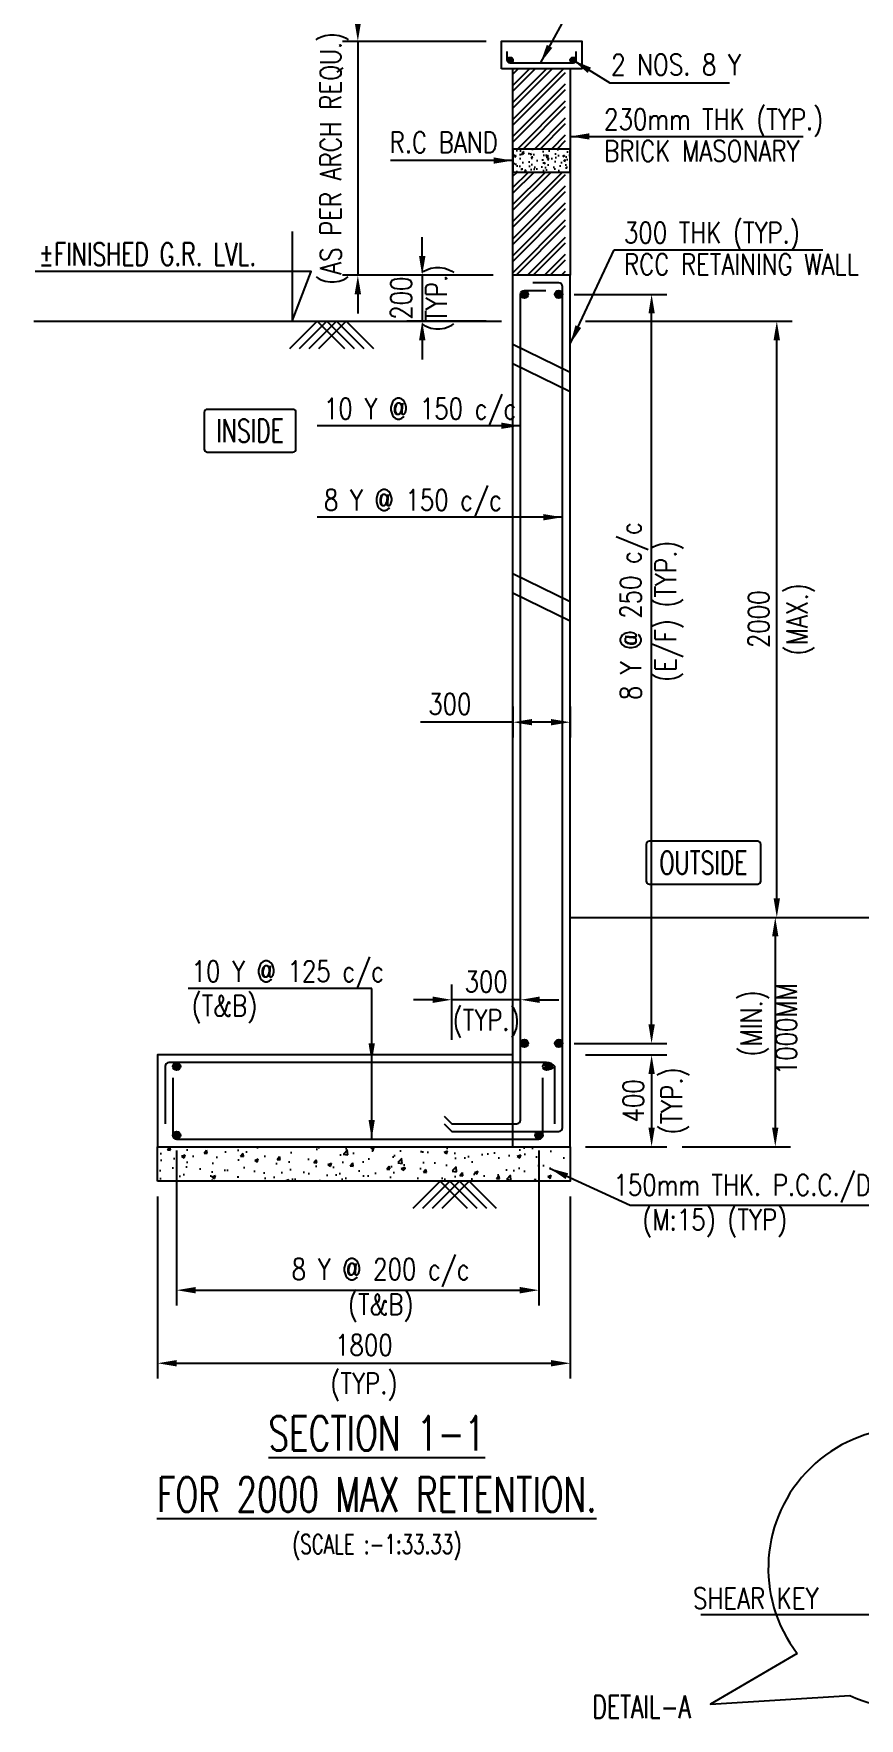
# Model space of a CAD drawing. Extents: x -69352 to 1013721, y -547461 to -186867.
# Drawn here: x 662620 to 673421, y -308104 to -286067 of the extents above; entities that cross this region are included whole.
import ezdxf
from ezdxf.enums import TextEntityAlignment as Align
from ezdxf.lldxf.tags import DXFTag

# ---------------------------------------------------------------- set-up
doc = ezdxf.new("R2010")
doc.units = 0
doc.header["$LTSCALE"] = 500
doc.header["$MEASUREMENT"] = 0
doc.header["$PDMODE"] = 35
doc.header["$PDSIZE"] = -15
doc.layers.get('DEFPOINTS').update_dxf_attribs({"color": 4})
for name, color, linetype in [('NO. BEAM', 3, 'Continuous'), ('S- PILE CAP', 4, 'Continuous'), ('S-COLUMN', 1, 'Continuous'), ('S-CONCRET LINE', 4, 'Continuous'), ('S-DIM-1', 5, 'Continuous'), ('S-FOOTING', 4, 'Continuous'), ('S-HATCH', 253, 'Continuous'), ('S-LEVEL SECTION', 3, 'Continuous'), ('S-PCC', 9, 'Continuous'), ('S-REINFORCEMENT', 6, 'Continuous'), ('S-RETAINING WALL', 6, 'Continuous'), ('S-TEXT', 2, 'Continuous'), ('S-TEXT-1', 4, 'Continuous'), ('S-TEXT-1 @ 1', 4, 'Continuous'), ('S-TITIL', 6, 'Continuous'), ('TITLE', 4, 'Continuous')]:
    doc.layers.add(name, color=color, linetype=linetype)
doc.layers.add('RIDE-PROFILE', color=8, linetype='Continuous', lineweight=25)
doc.styles.add('ROMANS', font='simplex.shx', dxfattribs={"width": 0.8, "height": 275})
tags = doc.linetypes.add('HIDDEN', pattern=[0.375, 0.25, -0.125]).pattern_tags.tags
tags[6:7] = [DXFTag(74, 4), DXFTag(75, 0), DXFTag(340, '0'), DXFTag(46, 1.0), DXFTag(50, 0.0), DXFTag(44, 0.0), DXFTag(45, 0.0)]
tags[4:5] = [DXFTag(74, 4), DXFTag(75, 0), DXFTag(340, '0'), DXFTag(46, 1.0), DXFTag(50, 0.0), DXFTag(44, 0.0), DXFTag(45, 0.0)]
doc.dimstyles.new('dim100', dxfattribs={"dimtxt": 250, "dimasz": 250, "dimexe": 200, "dimexo": 200, "dimgap": 100, "dimtad": 1, "dimdec": 0, "dimzin": 0, "dimdsep": 46, "dimtxsty": 'ROMANS', "dimcen": 0, "dimclrd": 5, "dimclre": 5, "dimclrt": 4, "dimadec": 0, "dimazin": 0, "dimtfac": 1, "dimtdec": 0, "dimtix": 1, "dimtofl": 0, "dimtmove": 2, "dimatfit": 3, "dimfxl": 0, "dimtolj": 1, "dimtzin": 0, "dimlwd": -1, "dimlwe": -1, "dimarcsym": 0})
doc.dimstyles.new('dim33.33', dxfattribs={"dimtxt": 250, "dimasz": 250, "dimexe": 200, "dimexo": 200, "dimgap": 100, "dimtad": 1, "dimdec": 0, "dimlfac": 0.333331, "dimzin": 0, "dimdsep": 46, "dimtxsty": 'ROMANS', "dimcen": 0, "dimclrd": 5, "dimclre": 5, "dimclrt": 4, "dimadec": 0, "dimazin": 0, "dimtfac": 1, "dimtdec": 0, "dimtix": 1, "dimtofl": 0, "dimtmove": 2, "dimatfit": 3, "dimfxl": 0, "dimtolj": 1, "dimtzin": 0, "dimlwd": -1, "dimlwe": -1, "dimarcsym": 0})

# ---------------------------------------------------------------- blocks, each defined once
blk = doc.blocks.new('*D292')
at = {"layer": 'DEFPOINTS', "color": 0}
for p in [(669490, -289477), (670704, -289477), (669490, -299277)]:
    blk.add_point(p, dxfattribs=at)
at = {"layer": 'S-DIM-1', "color": 5}
for p, q in [((669690, -289477), (670904, -289477)), ((669690, -299277), (670904, -299277))]:
    blk.add_line(p, q, dxfattribs=at)
at = {"layer": 'S-DIM-1', "color": 5, "lineweight": -3}
blk.add_line((670704, -299027), (670704, -289727), dxfattribs=at)
at = {"layer": 'S-DIM-1', "color": 5}
for points in [[(670746, -289727), (670663, -289727), (670704, -289477)], [(670663, -299027), (670746, -299027), (670704, -299277)]]:
    blk.add_solid(points, dxfattribs=at)
at = {"layer": 'S-DIM-1', "color": 4, "insert": (670704, -293621), "char_height": 275, "attachment_point": 5, "rotation": 90, "style": 'ROMANS'}
blk.add_mtext('\\A1;{8 Y @ 250 c/c\\P(E/F) (TYP.)}', dxfattribs=at)
blk = doc.blocks.new('*D293')
at = {"layer": 'DEFPOINTS', "color": 0}
for p in [(669640, -299427), (669640, -300627), (670704, -300627)]:
    blk.add_point(p, dxfattribs=at)
at = {"layer": 'S-DIM-1', "color": 5}
for p, q in [((669840, -299427), (670904, -299427)), ((669840, -300627), (670904, -300627))]:
    blk.add_line(p, q, dxfattribs=at)
at = {"layer": 'S-DIM-1', "color": 5, "lineweight": -3}
blk.add_line((670704, -299677), (670704, -300377), dxfattribs=at)
at = {"layer": 'S-DIM-1', "color": 5}
for points in [[(670746, -299677), (670663, -299677), (670704, -299427)], [(670663, -300377), (670746, -300377), (670704, -300627)]]:
    blk.add_solid(points, dxfattribs=at)
at = {"layer": 'S-DIM-1', "color": 4, "char_height": 275, "attachment_point": 5, "rotation": 90, "style": 'ROMANS'}
for s, insert in [('(TYP.)', (671014, -300027)), ('\\A1;400', (670467, -300027))]:
    blk.add_mtext(s, dxfattribs=dict(at, insert=insert))
blk = doc.blocks.new('*D294')
at = {"layer": 'DEFPOINTS', "color": 0}
for p in [(664490, -300477), (669230, -300477), (669230, -302504)]:
    blk.add_point(p, dxfattribs=at)
at = {"layer": 'S-DIM-1', "color": 5}
for p, q in [((664490, -300677), (664490, -302704)), ((669230, -300677), (669230, -302704)), ((664740, -302504), (668980, -302504))]:
    blk.add_line(p, q, dxfattribs=at)
for points in [[(664740, -302462), (664740, -302546), (664490, -302504)], [(668980, -302546), (668980, -302462), (669230, -302504)]]:
    blk.add_solid(points, dxfattribs=at)
at = {"layer": 'S-DIM-1', "color": 4, "insert": (667160, -302504), "char_height": 275, "attachment_point": 5, "style": 'ROMANS'}
blk.add_mtext('\\A1;8 Y @ 200 c/c\\P(T&B)', dxfattribs=at)
blk = doc.blocks.new('*D295')
at = {"layer": 'DEFPOINTS', "color": 0}
for p in [(664240, -301077), (669640, -301077), (669640, -303460)]:
    blk.add_point(p, dxfattribs=at)
at = {"layer": 'S-DIM-1', "color": 5}
for p, q in [((664240, -301277), (664240, -303660)), ((669640, -301277), (669640, -303660)), ((664490, -303460), (669390, -303460))]:
    blk.add_line(p, q, dxfattribs=at)
for points in [[(664490, -303418), (664490, -303501), (664240, -303460)], [(669390, -303501), (669390, -303418), (669640, -303460)]]:
    blk.add_solid(points, dxfattribs=at)
at = {"layer": 'S-DIM-1', "color": 4, "char_height": 275, "attachment_point": 5, "style": 'ROMANS'}
for s, insert in [('\\A1;1800', (666940, -303222)), ('(TYP.)', (666940, -303769))]:
    blk.add_mtext(s, dxfattribs=dict(at, insert=insert))
blk = doc.blocks.new('*D296')
at = {"layer": 'DEFPOINTS', "color": 0}
for p in [(669640, -289827), (672342, -289827), (671849, -297627)]:
    blk.add_point(p, dxfattribs=at)
at = {"layer": 'S-DIM-1', "color": 5}
for p, q in [((669840, -289827), (672542, -289827)), ((672049, -297627), (672542, -297627))]:
    blk.add_line(p, q, dxfattribs=at)
at = {"layer": 'S-DIM-1', "color": 5, "lineweight": -3}
blk.add_line((672342, -297377), (672342, -290077), dxfattribs=at)
at = {"layer": 'S-DIM-1', "color": 5}
for points in [[(672384, -290077), (672300, -290077), (672342, -289827)], [(672300, -297377), (672384, -297377), (672342, -297627)]]:
    blk.add_solid(points, dxfattribs=at)
at = {"layer": 'S-DIM-1', "color": 4, "char_height": 275, "attachment_point": 5, "rotation": 90, "style": 'ROMANS'}
for s, insert in [('(MAX.)}', (672652, -293727)), ('\\A1;{2000', (672105, -293727))]:
    blk.add_mtext(s, dxfattribs=dict(at, insert=insert))
blk = doc.blocks.new('*D297')
at = {"layer": 'DEFPOINTS', "color": 0}
for p in [(668830, -289227), (667703, -289827), (668740, -289827)]:
    blk.add_point(p, dxfattribs=at)
at = {"layer": 'S-DIM-1', "color": 5, "lineweight": -3}
for p, q in [((667703, -288977), (667703, -288727)), ((667703, -289227), (667703, -289827)), ((667703, -290077), (667703, -290327))]:
    blk.add_line(p, q, dxfattribs=at)
at = {"layer": 'S-DIM-1', "color": 5}
for p, q in [((668630, -289227), (667503, -289227)), ((668540, -289827), (667503, -289827))]:
    blk.add_line(p, q, dxfattribs=at)
for points in [[(667662, -288977), (667745, -288977), (667703, -289227)], [(667745, -290077), (667662, -290077), (667703, -289827)]]:
    blk.add_solid(points, dxfattribs=at)
at = {"layer": 'S-DIM-1', "color": 4, "insert": (667703, -289527), "char_height": 275, "attachment_point": 5, "rotation": 90, "style": 'ROMANS'}
blk.add_mtext('\\A1;200\\P(TYP.)', dxfattribs=at)
blk = doc.blocks.new('*D298')
at = {"layer": 'DEFPOINTS', "color": 0}
for p in [(668090, -298705), (668090, -299427), (668990, -299300)]:
    blk.add_point(p, dxfattribs=at)
at = {"layer": 'S-DIM-1', "color": 5}
for p, q in [((668090, -299227), (668090, -298505)), ((668990, -299100), (668990, -298505))]:
    blk.add_line(p, q, dxfattribs=at)
at = {"layer": 'S-DIM-1', "color": 5, "lineweight": -3}
for p, q in [((667840, -298705), (667590, -298705)), ((668990, -298705), (668090, -298705)), ((669240, -298705), (669490, -298705))]:
    blk.add_line(p, q, dxfattribs=at)
at = {"layer": 'S-DIM-1', "color": 5}
for points in [[(667840, -298746), (667840, -298663), (668090, -298705)], [(669240, -298663), (669240, -298746), (668990, -298705)]]:
    blk.add_solid(points, dxfattribs=at)
at = {"layer": 'S-DIM-1', "color": 4, "char_height": 275, "attachment_point": 5, "style": 'ROMANS'}
for s, insert in [('\\A1;300', (668540, -298467)), ('(TYP.)', (668540, -299014))]:
    blk.add_mtext(s, dxfattribs=dict(at, insert=insert))
blk = doc.blocks.new('*D299')
at = {"layer": 'DEFPOINTS', "color": 0}
for p in [(668740, -286167), (666861, -289227), (668830, -289227)]:
    blk.add_point(p, dxfattribs=at)
at = {"layer": 'S-DIM-1', "color": 5, "lineweight": -3}
for p, q in [((666861, -285917), (666861, -285667)), ((666861, -286167), (666861, -289227)), ((666861, -289477), (666861, -289727))]:
    blk.add_line(p, q, dxfattribs=at)
at = {"layer": 'S-DIM-1', "color": 5}
for p, q in [((668540, -286167), (666661, -286167)), ((668630, -289227), (666661, -289227))]:
    blk.add_line(p, q, dxfattribs=at)
for points in [[(666819, -285917), (666903, -285917), (666861, -286167)], [(666903, -289477), (666819, -289477), (666861, -289227)]]:
    blk.add_solid(points, dxfattribs=at)
at = {"layer": 'S-DIM-1', "color": 4, "insert": (666552, -287697), "char_height": 275, "attachment_point": 5, "rotation": 90, "style": 'ROMANS'}
blk.add_mtext('\\A1;(AS PER ARCH REQU.)', dxfattribs=at)
blk = doc.blocks.new('*D302')
at = {"layer": 'DEFPOINTS', "color": 0}
for p in [(671794, -297627), (670904, -300627), (672322, -300627)]:
    blk.add_point(p, dxfattribs=at)
at = {"layer": 'S-DIM-1', "color": 5}
for p, q in [((671994, -297627), (672522, -297627)), ((671104, -300627), (672522, -300627))]:
    blk.add_line(p, q, dxfattribs=at)
at = {"layer": 'S-DIM-1', "color": 5, "lineweight": -3}
blk.add_line((672322, -297877), (672322, -300377), dxfattribs=at)
at = {"layer": 'S-DIM-1', "color": 5}
for points in [[(672363, -297877), (672280, -297877), (672322, -297627)], [(672280, -300377), (672363, -300377), (672322, -300627)]]:
    blk.add_solid(points, dxfattribs=at)
at = {"layer": 'S-DIM-1', "color": 4, "insert": (672236, -299088), "char_height": 275, "attachment_point": 5, "rotation": 90, "style": 'ROMANS'}
blk.add_mtext('\\A1; (MIN.)\\P1000MM ', dxfattribs=at)
blk = doc.blocks.new('*D336')
at = {"layer": 'DEFPOINTS', "color": 0}
for p in [(668890, -294669), (669640, -294669), (668890, -295074)]:
    blk.add_point(p, dxfattribs=at)
at = {"layer": 'S-DIM-1', "color": 5, "lineweight": -3}
for p, q in [((668890, -295074), (667682, -295074)), ((669390, -295074), (669140, -295074))]:
    blk.add_line(p, q, dxfattribs=at)
at = {"layer": 'S-DIM-1', "color": 5}
for p, q in [((668890, -294869), (668890, -295274)), ((669640, -294869), (669640, -295274))]:
    blk.add_line(p, q, dxfattribs=at)
for points in [[(669140, -295032), (669140, -295115), (668890, -295074)], [(669390, -295115), (669390, -295032), (669640, -295074)]]:
    blk.add_solid(points, dxfattribs=at)
at = {"layer": 'S-DIM-1', "color": 4, "insert": (668065, -294836), "char_height": 275, "attachment_point": 5, "style": 'ROMANS'}
blk.add_mtext('\\A1;300', dxfattribs=at)

msp = doc.modelspace()

# ---------------------------------------------------------------- hatches: boundary and pattern name
at = {"layer": 'S-HATCH'}
h = msp.add_hatch(dxfattribs=at)
h.set_pattern_fill('ANSI32', color=256, scale=420, style=0)
h.set_pattern_definition([(45, (-8022307.7, 111577.09), (-111.369318, 111.369318), []), (45, (-8022233.46, 111577.09), (-111.369318, 111.369318), [])])
h.paths.add_polyline_path([(668889.588, -287576.53), (669579.588, -287576.53), (669579.588, -286526.53), (668889.588, -286526.53)])
h.paths.add_polyline_path([(669579.588, -287876.53), (668889.588, -287876.53), (668889.588, -289226.53), (669579.588, -289226.53)])
at = {"layer": 'S-PCC', "linetype": 'ByBlock'}
h = msp.add_hatch(dxfattribs=at)
h.set_pattern_fill('AR-CONC,_O', color=256, scale=30)
h.set_pattern_definition([(50, (-17654511.87, 1122263.4), (215.1780548, -18.8256405), [22.5, -247.5]), (355, (-17654511.87, 1122263.4), (-41.6254, 225.65764), [18, -198]), (100.4514445, (-17654493.94, 1122261.83), (173.552654, 206.8319973), [19.1220576, -210.3426336]), (46.1842, (-17654511.87, 1122323.4), (320.1723992, -49.6557842), [33.75, -371.25]), (96.6356355, (-17654485.2, 1122319.26), (280.3985837, 292.23558), [28.6831026, -315.514128]), (351.184164, (-17654511.87, 1122323.4), (280.3985835, 292.23558), [27, -297.0000003]), (21, (-17654481.87, 1122308.4), (179.0721156, -120.7856672), [22.5, -247.5]), (326, (-17654481.87, 1122308.4), (72.9945996, 217.5450135), [18, -198]), (71.4514447, (-17654466.95, 1122298.34), (252.066713, 96.7593458), [19.122057, -210.3426336]), (37.5, (-17654511.87, 1122263.4), (3.6479566, 99.86815615), [0, -195.6, 0, -201, 0, -198.75]), (7.5, (-17654511.87, 1122263.4), (78.92086123, 118.32351356), [0, -114.6, 0, -191.1, 0, -75.75]), (327.5, (-17654578.77, 1122263.4), (160.14673085, -6.76646152), [0, -75, 0, -234, 0, -310.5]), (317.5, (-17654608.77, 1122263.4), (174.9558508, 30.0314947), [0, -97.5, 0, -155.4, 0, -220.5])])
h.paths.add_polyline_path([(668889.588, -287576.53), (668889.588, -287876.53), (669639.588, -287876.53), (669639.588, -287576.53)])
h = msp.add_hatch(dxfattribs=at)
h.set_pattern_fill('AR-CONC,_O', color=256, scale=66.666667)
h.set_pattern_definition([(50, (-16432627.84, 110700.7), (478.173455, -41.834757), [50, -550]), (355, (-16432627.84, 110700.7), (-92.500889, 501.461422), [40, -440]), (100.4514445, (-16432588, 110697.2), (385.672564, 459.626661), [42.493461, -467.428075]), (46.1842, (-16432627.84, 110834), (711.49422, -110.346187), [75, -825]), (96.6356355, (-16432568.55, 110824.8), (623.107964, 649.4124), [63.740228, -701.142507]), (351.184164, (-16432627.84, 110834), (623.107963, 649.4124), [60, -660]), (21, (-16432561.17, 110800.7), (397.938035, -268.412594), [50, -550]), (326, (-16432561.17, 110800.7), (162.210221, 483.433363), [40, -440]), (71.4514447, (-16432528, 110778.3), (560.148251, 215.020769), [42.49346, -467.428075]), (37.5, (-16432627.84, 110700.69), (8.1065702, 221.9292359), [0, -434.6666667, 0, -446.6666667, 0, -441.6666667]), (7.5, (-16432627.84, 110700.7), (175.3796916, 262.9411413), [0, -254.6666667, 0, -424.6666667, 0, -168.3333333]), (327.5, (-16432776.5, 110700.69), (355.8816241, -15.0365812), [0, -166.6666667, 0, -520, 0, -690]), (317.5, (-16432843.17, 110700.7), (388.7907796, 66.736655), [0, -216.6666667, 0, -345.3333333, 0, -490])])
h.paths.add_polyline_path([(664239.588, -301076.53), (664239.588, -300626.53), (669639.588, -300626.53), (669639.588, -301076.53)])

# ---------------------------------------------------------------- linework, layer by layer
at = {"color": 1}
msp.add_line((669639.588, -297626.53, -8.324), (675124.872, -297626.53, -8.324), dxfattribs=at)
at = {"layer": 'NO. BEAM', "color": 7, "elevation": -8.324}
for points in [[(666011.006, -290981.592), (664891.006, -290981.592, 0.414213562), (664851.006, -291021.592), (664851.006, -291501.592, 0.414213562), (664891.006, -291541.592), (666011.006, -291541.592, 0.414213562), (666051.006, -291501.592), (666051.006, -291021.592, 0.414213562)], [(672092.135, -296632.182), (670672.135, -296632.182, 0.414213562), (670632.135, -296672.182), (670632.135, -297152.182, 0.414213562), (670672.135, -297192.182), (672092.135, -297192.182, 0.414213562), (672132.135, -297152.182), (672132.135, -296672.182, 0.414213562)]]:
    msp.add_lwpolyline(points, format="xyb", close=True, dxfattribs=at)
at = {"layer": 'RIDE-PROFILE', "color": 2, "linetype": 'HIDDEN', "ltscale": 1000}
for p, q in [((668889.588, -290126.53, -9.124), (669639.588, -290493.874, -9.124)), ((668889.588, -290381.429, -9.124), (669639.588, -290748.773, -9.124)), ((668889.588, -293126.53, -9.124), (669639.588, -293493.874, -9.124)), ((668889.588, -293381.429, -9.124), (669639.588, -293748.773, -9.124))]:
    msp.add_line(p, q, dxfattribs=at)
at = {"layer": 'S- PILE CAP', "color": 8, "linetype": 'HIDDEN', "ltscale": 1500}
msp.add_line((668889.588, -300626.53, -8.324), (668889.588, -299426.53, -8.324), dxfattribs=at)
at = {"layer": 'S-COLUMN', "color": 4}
msp.add_line((668889.588, -289187.526, -8.324), (668889.588, -286526.53, -8.324), dxfattribs=at)
at = {"layer": 'S-COLUMN', "color": 4, "elevation": -8.324}
for points in [[(668889.588, -289226.53), (668889.588, -286526.53)], [(669639.588, -286526.53), (669639.588, -289226.53)]]:
    msp.add_lwpolyline(points, dxfattribs=at)
at = {"layer": 'S-CONCRET LINE', "elevation": -8.324}
msp.add_lwpolyline([(668739.588, -286526.53), (668739.588, -286166.53), (669789.588, -286166.53), (669789.588, -286526.53)], close=True, dxfattribs=at)
at = {"layer": 'S-FOOTING', "elevation": -8.324}
msp.add_lwpolyline([(668889.588, -299426.53), (664239.588, -299426.53), (664239.588, -300626.53), (669639.588, -300626.53)], dxfattribs=at)
at = {"layer": 'S-LEVEL SECTION'}
msp.add_line((662620.415, -289826.53, -8.324), (668739.588, -289826.53, -8.324), dxfattribs=at)
at = {"layer": 'S-LEVEL SECTION', "elevation": -8.324}
msp.add_lwpolyline([(666000.935, -288656.131), (666000.935, -289826.53), (666250.935, -289176.53), (662640.306, -289176.53)], dxfattribs=at)
at = {"layer": 'S-PCC', "elevation": -8.324}
for points in [[(669639.588, -287576.53), (668889.588, -287576.53), (668889.588, -287876.53), (669639.588, -287876.53)], [(664239.588, -301076.53), (664239.588, -300626.53), (669639.588, -300626.53), (669639.588, -301076.53)]]:
    msp.add_lwpolyline(points, close=True, dxfattribs=at)
for points in [[(665970.662, -290184.503), (666328.635, -289826.53), (666686.608, -290184.503)], [(666097.225, -290184.503), (666455.198, -289826.53), (666813.171, -290184.503)], [(666223.787, -290184.503), (666581.76, -289826.53), (666939.733, -290184.503)], [(666350.35, -290184.503), (666708.323, -289826.53), (667066.296, -290184.503)], [(668295.963, -301434.503), (667937.99, -301076.53), (667580.017, -301434.503)], [(668422.526, -301434.503), (668064.553, -301076.53), (667706.58, -301434.503)], [(668549.088, -301434.503), (668191.115, -301076.53), (667833.142, -301434.503)], [(668675.651, -301434.503), (668317.678, -301076.53), (667959.705, -301434.503)]]:
    msp.add_lwpolyline(points, dxfattribs=at)
at = {"layer": 'S-REINFORCEMENT', "color": 5, "elevation": -8.324}
msp.add_lwpolyline([(669714.588, -286301.53), (669714.588, -286414.03, -0.414213562), (669677.088, -286451.53), (668852.088, -286451.53, -0.414213562), (668814.588, -286414.03), (668814.588, -286301.53)], format="xyb", dxfattribs=at)
at = {"layer": 'S-REINFORCEMENT', "color": 5, "const_width": 37.5, "elevation": -8.324}
for points in [[(668833.338, -286414.03, 1), (668870.838, -286414.03, 1)], [(669695.838, -286414.03, -1), (669658.338, -286414.03, -1)]]:
    msp.add_lwpolyline(points, format="xyb", close=True, dxfattribs=at)
at = {"layer": 'S-REINFORCEMENT', "color": 5, "ltscale": 10, "elevation": -8.324}
for points in [[(667989.588, -300326.53), (668089.588, -300426.53), (669489.588, -300426.53, 0.414213562), (669539.588, -300376.53), (669539.588, -289376.53, 0.414213562), (669489.588, -289326.53), (669149.588, -289326.53)], [(667989.588, -300226.53), (668089.588, -300326.53), (668939.588, -300326.53, 0.414213562), (668989.588, -300276.53), (668989.588, -289476.53, -0.414213562), (669039.588, -289426.53), (669319.588, -289426.53)], [(669439.588, -300326.53), (669439.588, -299576.53, 0.242400153), (669329.588, -299526.53), (664389.588, -299526.53, 0.414213562), (664339.588, -299576.53), (664339.588, -300326.53)], [(664439.588, -299726.53), (664439.588, -300476.53, 0.414213562), (664489.587, -300526.53), (669229.588, -300526.53, 0.414213562), (669279.588, -300476.53), (669279.588, -299726.53)]]:
    msp.add_lwpolyline(points, format="xyb", dxfattribs=at)
at = {"layer": 'S-REINFORCEMENT', "color": 5, "ltscale": 10, "const_width": 50, "elevation": -8.324}
for points in [[(669014.588, -289476.53, 1), (669064.588, -289476.53, 1)], [(669464.588, -289476.53, 1), (669514.588, -289476.53, 1)], [(669014.588, -299276.529, 1), (669064.588, -299276.529, 1)], [(669464.588, -299276.529, 1), (669514.588, -299276.529, 1)], [(664514.587, -299576.53, 1), (664464.587, -299576.53, 1)], [(669304.588, -299576.53, -0.454545455), (669414.588, -299576.53, -0.454545455)], [(664514.587, -300476.53, -1), (664464.587, -300476.53, -1)], [(669254.588, -300476.53, -1), (669204.588, -300476.53, -1)]]:
    msp.add_lwpolyline(points, format="xyb", close=True, dxfattribs=at)
at = {"layer": 'S-REINFORCEMENT', "color": 5}
for centre in [(668852.088, -286414.03, -8.324), (669677.088, -286414.03, -8.324)]:
    msp.add_circle(centre, 37.5, dxfattribs=at)
at = {"layer": 'S-REINFORCEMENT', "color": 5, "ltscale": 10}
for centre in [(669039.588, -289476.53, -8.324), (669489.588, -289476.53, -8.324), (669039.588, -299276.529, -8.324), (669489.588, -299276.529, -8.324), (664489.587, -299576.53, -8.324), (669329.588, -299576.53, -8.324), (664489.587, -300476.53, -8.324), (669229.588, -300476.53, -8.324)]:
    msp.add_circle(centre, 50, dxfattribs=at)
at = {"layer": 'S-RETAINING WALL', "color": 4}
msp.add_line((669639.588, -289226.53, -8.324), (668889.588, -289226.53, -8.324), dxfattribs=at)
at = {"layer": 'S-RETAINING WALL', "color": 4, "elevation": -8.324}
for points in [[(668889.588, -299426.53), (668889.588, -289226.53)], [(669639.588, -300626.53), (669639.588, -289226.53)]]:
    msp.add_lwpolyline(points, dxfattribs=at)
at = {"layer": 'S-TEXT', "color": 2, "ltscale": 11, "elevation": -8.324}
msp.add_lwpolyline([(672609.697, -307257.453), (671473.794, -307918.616), (673297.465, -307807.388)], dxfattribs=at)
at = {"layer": 'S-TEXT', "color": 2, "ltscale": 11}
msp.add_arc((674066.173, -306140.974, -8.324), 1835.17, 245.2363728, 217.472373, dxfattribs=at)

# ---------------------------------------------------------------- texts
at = {"layer": 'S-LEVEL SECTION', "style": 'ROMANS', "width": 0.7}
msp.add_text('%%PFINISHED G.R. LVL.', height=300, dxfattribs=at).set_placement((662687.069, -288951.53, -8.324), align=Align.MIDDLE_LEFT)
at = {"layer": 'S-TEXT', "style": 'ROMANS', "width": 0.7}
msp.add_text('(SCALE :-1:33.33)', height=250, dxfattribs=at).set_placement((667108.475, -305826.289, 11.093), align=Align.MIDDLE_CENTER)
at = {"layer": 'S-TEXT', "color": 2, "ltscale": 11, "style": 'ROMANS', "width": 0.7}
msp.add_text('DETAIL-A', height=300, dxfattribs=at).set_placement((670575.036, -308104.375, -110.28), align=Align.CENTER)
at = {"layer": 'S-TEXT-1 @ 1', "style": 'ROMANS', "width": 0.8}
for s, p in [('2 NOS. 8 Y', (670174.922, -286471.659, -8.324)), ('230mm THK (TYP.)', (670082.922, -287186.028, -8.324)), ('R.C BAND', (667277.36, -287486.53, -8.324)), ('BRICK MASONARY', (670082.922, -287600.314, -8.324)), ('300 THK (TYP.)', (670342.889, -288668.296, -8.324)), ('RCC RETAINING WALL', (670342.889, -289082.582, -8.324)), ('10 Y @ 150 c/c', (666417.628, -290970.848, -8.324)), ('8 Y @ 150 c/c', (666417.628, -292167.306, -8.324)), ('10 Y @ 125 c/c', (664686.706, -298331.91, -8.324)), ('(T&B)', (664686.706, -298781.91, -8.324)), ('150mm THK. P.C.C./DRESSING LAYER', (670205.503, -301126.962, 181.263)), ('(M:15) (TYP)', (670581.26, -301581.816, 181.263))]:
    msp.add_text(s, height=275, dxfattribs=at).set_placement(p, align=Align.MIDDLE_LEFT)
msp.add_text('SHEAR KEY', height=275, dxfattribs=at).set_placement((672066.19, -306674.446, -224.303), align=Align.CENTER)
at = {"layer": 'S-TITIL', "style": 'ROMANS', "width": 0.7}
for s, p in [('%%USECTION 1-1', (667108.475, -304376.289, 11.093)), ('%%UFOR 2000 MAX RETENTION.', (667108.475, -305176.289, 11.093))]:
    msp.add_text(s, height=450, dxfattribs=at).set_placement(p, align=Align.MIDDLE_CENTER)
at = {"layer": 'TITLE', "color": 2, "style": 'ROMANS', "width": 0.7}
for s, p in [('INSIDE', (665451.006, -291261.592, -8.324)), ('OUTSIDE', (671382.135, -296912.182, -8.324))]:
    msp.add_text(s, height=300, dxfattribs=at).set_placement(p, align=Align.MIDDLE_CENTER)

# ---------------------------------------------------------------- dimensions: what is measured, and where the dimension line sits
at = {"layer": 'S-DIM-1'}
for base, p1, p2, angle, text, override, picture, middle in [((666861.088, -289226.53, -8.324), (668739.588, -286166.53, -8.324), (668829.588, -289226.53, -8.324), 90, '(AS PER ARCH REQU.)', {"dimtofl": 1, "dimtmove": 0, "dimlwd": 65533}, '*D299', (666551.564, -287696.53, -8.324)), ((672342.096, -289826.53, -8.324), (671849.289, -297626.53, -8.324), (669639.588, -289826.53, -8.324), 270, '{2000\\X(MAX.)}', {"dimtxt": 250, "dimasz": 250, "dimtxsty": 'ROMANS', "dimtofl": 1, "dimtmove": 0, "dimlwd": 65533}, '*D296', (672342.096, -293726.53, -8.324)), ((668089.588, -298704.827, -8.324), (668989.588, -299299.726, -8.324), (668089.588, -299426.53, -8.324), 180, '<>\\X(TYP.)', {"dimtxt": 250, "dimasz": 250, "dimtofl": 1, "dimtmove": 0, "dimlwd": 65533}, '*D298', (668539.588, -298704.827, -8.324)), ((670704.219, -300626.53, -8.324), (669639.588, -299426.53, -8.324), (669639.588, -300626.53, -8.324), 90, '<>\\X(TYP.)', {"dimtxt": 250, "dimasz": 250, "dimtofl": 1, "dimtmove": 0, "dimlwd": 65533}, '*D293', (670704.219, -300026.53, -8.324))]:
    dim = msp.add_linear_dim(base=base, p1=p1, p2=p2, angle=angle, text=text, dimstyle='dim33.33', override=override, dxfattribs=at)
    dim.commit()
    dim.dimension.update_dxf_attribs({"geometry": picture, "text_midpoint": middle})
for base, p1, p2, text, override, picture, middle in [((667703.47, -289826.53, -7.071), (668829.588, -289226.53, -8.324), (668739.588, -289826.53, -8.324), '<>\\X(TYP.)', {"dimtofl": 1, "dimtmove": 0, "dimlwd": 65533}, '*D297', (667703.47, -289526.53, -7.071)), ((670704.219, -289476.53, -8.324), (669489.588, -299276.529, -8.324), (669489.588, -289476.53, -8.324), '{8 Y @ 250 c/c\\X(E/F) (TYP.)}', {"dimtxt": 250, "dimasz": 250, "dimtxsty": 'ROMANS', "dimtofl": 1, "dimtmove": 0, "dimlwd": 65533}, '*D292', (670704.219, -293620.597, -8.324)), ((672321.579, -300626.53, -8.324), (671794.074, -297626.53, -8.324), (670904.219, -300626.53, -8.324), ' (MIN.)\\P<>MM ', {"dimtxsty": 'ROMANS', "dimtofl": 1, "dimtmove": 1, "dimlwd": 65533}, '*D302', (672787.647, -299087.614, -8.324))]:
    dim = msp.add_linear_dim(base=base, p1=p1, p2=p2, angle=90, text=text, dimstyle='dim33.33', override=override, dxfattribs=at)
    dim.commit()
    dim.dimension.update_dxf_attribs({"geometry": picture, "text_midpoint": middle, "dimtype": 160})
for base, p1, p2, text, override, picture, middle in [((668889.588, -295073.625, 11.093), (669639.588, -294668.944, -8.324), (668889.588, -294668.944, -8.324), '300', {"dimtofl": 1, "dimtmove": 0, "dimlwd": 65533}, '*D336', (668064.588, -295073.625, 11.093)), ((669229.588, -302503.843, 11.093), (664489.587, -300476.53, -8.324), (669229.588, -300476.53, -8.324), '8 Y @ 200 c/c\\X(T&B)', {"dimtxt": 250, "dimasz": 250, "dimtmove": 0}, '*D294', (667159.587, -302503.843, 11.093))]:
    dim = msp.add_linear_dim(base=base, p1=p1, p2=p2, text=text, dimstyle='dim33.33', override=override, dxfattribs=at)
    dim.commit()
    dim.dimension.update_dxf_attribs({"geometry": picture, "text_midpoint": middle, "dimtype": 160})
dim = msp.add_linear_dim(base=(669639.588, -303459.588, 11.093), p1=(664239.588, -301076.53, -8.324), p2=(669639.588, -301076.53, -8.324), text='<>\\X(TYP.)', dimstyle='dim33.33', override={"dimtxt": 250, "dimasz": 250, "dimtmove": 0}, dxfattribs=at)
dim.commit()
dim.dimension.update_dxf_attribs({"geometry": '*D295', "text_midpoint": (666939.588, -303459.588, 11.093)})

# ---------------------------------------------------------------- leaders
for points, override in [([(667042.378, -299526.53, -8.324), (667042.378, -298556.91, -8.324), (664641.631, -298556.91, -8.324)], {"dimtad": 0, "dimarcsym": 1}), ([(667042.378, -300526.53, -8.324), (667042.378, -298556.91, -8.324), (664641.631, -298556.91, -8.324)], {"dimgap": 100, "dimtad": 0, "dimarcsym": 1})]:
    msp.add_leader(points, dimstyle='dim100', override=override)
for points, dimstyle in [([(669249.088, -286451.53, -8.324), (669690.088, -285645.776, -8.324), (671955.657, -285645.776, -8.324)], 'dim33.33'), ([(669677.088, -286414.03, -8.324), (670156.157, -286711.659, -8.324), (671723.527, -286711.659, -8.324)], 'dim33.33'), ([(669639.588, -287411.028, -8.324), (672685.784, -287411.028, -8.324)], 'dim100'), ([(668889.588, -287726.53, -8.324), (667287.088, -287726.53, -8.324)], 'dim33.33'), ([(669639.588, -290124.721, -8.324), (670214.854, -288893.296, -8.324), (672945.752, -288893.296, -8.324)], 'dim100'), ([(668988.511, -291195.848, -8.324), (666329.057, -291195.848, -8.324)], 'dim100'), ([(669538.511, -292392.306, -8.324), (666329.057, -292392.306, -8.324)], 'dim100'), ([(669369.088, -300908.074, -8.324), (670425.588, -301393.53, -8.324), (673574.512, -301393.53, -8.324)], 'dim100')]:
    msp.add_leader(points, dimstyle=dimstyle, dxfattribs=at)
at = {"layer": 'S-TEXT-1', "ltscale": 0.3}
msp.add_leader([(673984.022, -306751.293, -8.324), (671347.843, -306751.293, -8.324)], dimstyle='dim33.33', override={"dimgap": 100, "dimtad": 0, "dimarcsym": 1}, dxfattribs=at)

doc.saveas('drawing.dxf')
